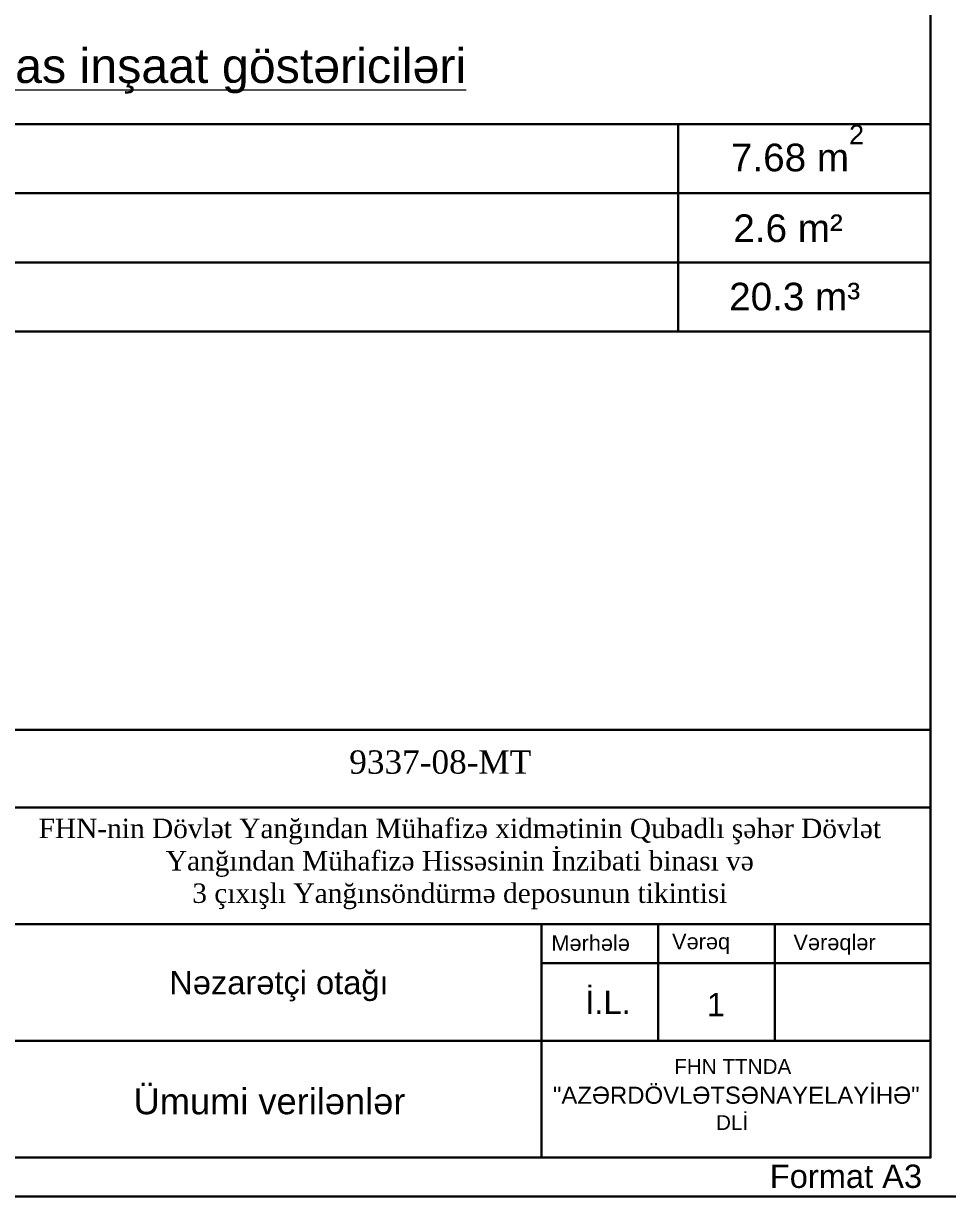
# Model space of a CAD drawing. Header units: millimetres. Extents: x 120281 to 1416367021, y -641565767 to 918373.
# Drawn here: x 843126 to 855008, y 862074 to 877166 of the extents above; entities that cross this region are included whole.
import ezdxf

# ---------------------------------------------------------------- set-up
doc = ezdxf.new("R2010")
doc.units = ezdxf.units.MM
for name, color, linetype, lineweight in [('0_Ном._пера__1', 7, 'Continuous', 35), ('перегородка', 130, 'Continuous', 20), ('размер', 90, 'Continuous', 40), ('размер 1', 6, 'Continuous', 15), ('размер2', 210, 'Continuous', 15)]:
    doc.layers.add(name, color=color, linetype=linetype, lineweight=lineweight)
doc.styles.add('ARIAL', font='arial.ttf')
doc.styles.get("Standard").update_dxf_attribs({"font": 'arial.ttf'})
doc.styles.add('Times New  Roman', font='times.ttf')

msp = doc.modelspace()

# ---------------------------------------------------------------- linework, layer by layer
at = {"layer": 'размер', "color": 0, "lineweight": 30}
for p, q in [((836271.07369, 875870.38261), (854791.07369, 875870.38261)), ((851546.64905, 875870.38261), (851546.64905, 873201.89325)), ((854791.07369, 875870.38261), (854791.07369, 873201.89325)), ((836271.07369, 874980.88615), (854791.07369, 874980.88615)), ((836271.07369, 874091.3897), (854791.07369, 874091.3897)), ((836271.07369, 873201.89325), (854791.07369, 873201.89325)), ((836291.0688, 868078.27871), (854791.07369, 868077.65371)), ((836291.0688, 867077.5952), (854791.07369, 867076.9702)), ((836291.0688, 865576.56994), (854791.07369, 865575.94494)), ((849787.65615, 865575.94494), (849787.65615, 862573.89442)), ((851288.68141, 865575.94494), (851288.68141, 864074.91968)), ((852789.70667, 865575.94494), (852789.70667, 864074.91968)), ((849787.65615, 865075.60319), (854791.07369, 865075.60319)), ((836291.0688, 864075.54468), (854791.07369, 864074.91968))]:
    msp.add_line(p, q, dxfattribs=at)
at = {"layer": 'размер 1', "color": 0, "lineweight": 30}
for points in [[(813262.70813, 891793.85284), (855291.41544, 891793.85284), (855291.41544, 862073.55267), (813262.70813, 862073.55267)], [(815264.07515, 891293.51108), (854791.07369, 891293.51108), (854791.07369, 862573.89442), (815264.07515, 862573.89442)]]:
    msp.add_lwpolyline(points, close=True, dxfattribs=at)

# ---------------------------------------------------------------- texts
at = {"color": 0, "lineweight": 30, "attachment_point": 1, "style": 'ARIAL'}
for s, insert, char_height in [('M{ərhələ}', (849914.07764, 865435.00715), 200.136701), ('V{ərəq}', (851465.96777, 865455.13828), 200.136701), ('V{ərəqlər}', (853026.94449, 865444.38151), 200.136701), ('{\\fArial|b0|i0|c238|p34;Nəzarətçi otağı}', (845000.54239, 864976.55302), 300.2050522), ('İ.L.', (850350.83577, 864721.70634), 300.205052), ('1           ', (851911.64803, 864692.90852), 300.2050522), ('Format A3', (852723.09338, 862484.51625), 300.205052)]:
    msp.add_mtext(s, dxfattribs=dict(at, insert=insert, char_height=char_height))
for s, insert, char_height, width in [('               \\H1.1111x;       \\H0.95001x;FHN TTNDA', (849901.60695, 863841.1118), 180.1230313, 4460.3381491), ('{\\H1.1x;"AZƏRDÖVLƏTSƏNAYELAYİHƏ"\\P\\H0.90909x;                           \\H0.95x;DLİ}', (849933.95246, 863487.35293), 200.1367015, 4932.9988439)]:
    msp.add_mtext(s, dxfattribs=dict(at, insert=insert, char_height=char_height, width=width))
at = {"layer": '0_Ном._пера__1', "color": 0, "linetype": 'Continuous', "insert": (847315.04784, 867813.9123), "char_height": 300, "attachment_point": 1, "style": 'Times New  Roman'}
msp.add_mtext('9337-08-MT', dxfattribs=at)
at = {"layer": 'перегородка', "color": 0, "lineweight": 0, "insert": (842240.6596, 876263.23892), "char_height": 444.7482255, "width": 7158.8005785, "attachment_point": 7, "style": 'ARIAL'}
msp.add_mtext('\\LƏsas inşaat göstəriciləri', dxfattribs=at)
at = {"layer": 'перегородка', "color": 0, "insert": (843243.8035, 866934.97002), "char_height": 250, "width": 10985.8964139, "attachment_point": 1}
msp.add_mtext('\\pxqc;{\\fTimes New Roman|b0|i0|c0|p18;FHN\\fTimes New Roman|b0|i0|c238|p18;-nin Dövlət Yanğından Mühafizə xidmətinin \\fTimes New Roman|b0|i0|c0|p18;Qubadl\\fTimes New Roman|b0|i0|c238|p18;ı şəhər Dövlət Yanğından Mühafizə Hissəsinin İnzibati binası və \\P3 çıxışlı \\fTimes New Roman|b0|i0|c0|p18;Y\\fTimes New Roman|b0|i0|c238|p18;anğın\\fTimes New Roman|b0|i0|c0|p18;s\\fTimes New Roman|b0|i0|c238|p18;öndürmə deposunun tikintisi}', dxfattribs=at)
at = {"layer": 'перегородка', "color": 0, "lineweight": 30, "insert": (844542.12399, 863127.25881), "char_height": 333.5611691, "width": 4932.5173115, "attachment_point": 7, "style": 'ARIAL'}
msp.add_mtext('Ümumi verilənlər', dxfattribs=at)
at = {"layer": 'размер2', "color": 1, "lineweight": 0, "insert": (852222.86349, 875258.78125), "char_height": 355.7985804, "width": 2133.5472762, "attachment_point": 7, "style": 'ARIAL'}
msp.add_mtext('{\\C7;7.68 m\\A1;\\H0.7x;\\S2^  ;}', dxfattribs=at)
at = {"layer": 'размер2', "color": 0, "lineweight": 0, "char_height": 355.79858, "width": 2133.5472762, "attachment_point": 7, "style": 'ARIAL'}
for s, insert in [('2.6 m²', (852253.70575, 874348.43651)), ('20.3 m³', (852200.0503, 873469.0512))]:
    msp.add_mtext(s, dxfattribs=dict(at, insert=insert))

doc.saveas('drawing.dxf')
